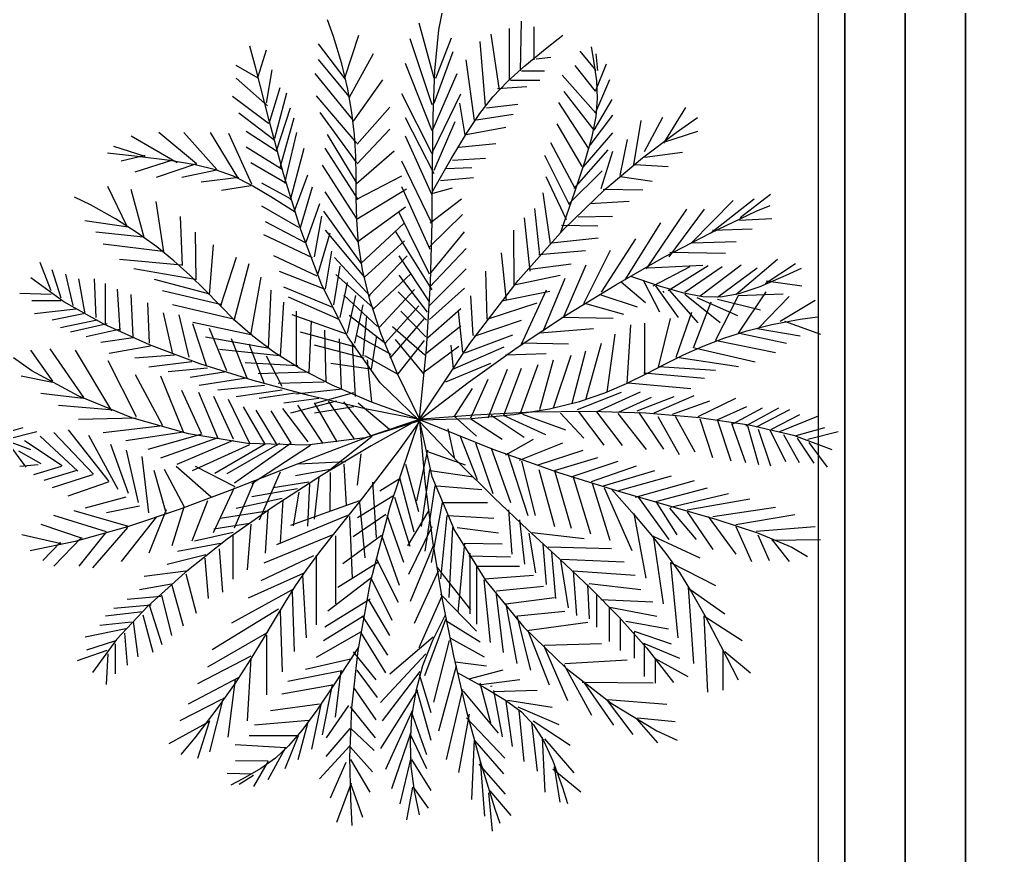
# Model space of a CAD drawing. Header units: millimetres. Extents: x 1993 to 4093, y 1262 to 2017.
# Drawn here: x 2463.28 to 2472.99, y 1357.43 to 1365.75 of the extents above; entities that cross this region are included whole.
import ezdxf

# ---------------------------------------------------------------- set-up
doc = ezdxf.new("R2010")
doc.units = ezdxf.units.MM
for name, color, linetype, lineweight in [('FLR CARPET 1', 254, 'Continuous', 15), ('LOW HEIGHT STORAGE WITH PLANTER BOX', 251, 'Continuous', 25), ('PASSAGE', 251, 'Continuous', 25)]:
    doc.layers.add(name, color=color, linetype=linetype, lineweight=lineweight)
doc.layers.add('PLANNER', color=3, linetype='Continuous')

# ---------------------------------------------------------------- blocks, each defined once
blk = doc.blocks.new('LHS 4FT')
at = {"layer": 'LOW HEIGHT STORAGE WITH PLANTER BOX', "ltscale": 0.7}
for p, q in [((8.4, -24.0001), (8.4001, 24.0001)), ((9, 24.0001), (9, -24.0001)), ((7.8, -23.4), (7.8007, 23.4)), ((8.3998, 23.4001), (8.4, -23.4))]:
    blk.add_line(p, q, dxfattribs=at)
at = {"layer": 'LOW HEIGHT STORAGE WITH PLANTER BOX', "ltscale": 0.1}
for p, q in [((7.8007, 23.3999), (7.8, -23.4)), ((7.5343, 23.1333), (7.5343, -23.1335))]:
    blk.add_line(p, q, dxfattribs=at)
at = {"layer": 'LOW HEIGHT STORAGE WITH PLANTER BOX'}
for p, q in [((3.758, -4.445), (3.7978, -4.2463)), ((2.7102, -4.5091), (2.6506, -4.3444)), ((4.5721, -4.8529), (4.5812, -4.3583)), ((3.7112, -4.9262), (3.5647, -4.3767)), ((3.7192, -4.8508), (3.758, -4.445)), ((4.4622, -4.9445), (4.4622, -4.4316)), ((4.7094, -4.743), (4.7094, -4.4133)), ((2.7927, -4.782), (2.7102, -4.5091)), ((2.8258, -4.9109), (2.9622, -4.4989)), ((3.6929, -5.1918), (3.4731, -4.5324)), ((3.7295, -4.9262), (3.8852, -4.5232)), ((4.3614, -5.0453), (4.279, -4.4866)), ((4.8363, -4.6206), (4.9938, -4.496)), ((1.9384, -4.8274), (1.877, -4.6065)), ((1.9621, -4.9079), (2.0445, -4.6423)), ((2.8261, -4.9313), (2.5622, -4.5835)), ((4.2241, -5.201), (4.1691, -4.5598)), ((4.615, -4.8021), (4.8363, -4.6206)), ((5.3235, -4.8503), (5.1647, -4.6553)), ((5.3022, -4.748), (5.2789, -4.6144)), ((2.8659, -5.1068), (2.5607, -4.7392)), ((2.8702, -5.1149), (3.1087, -4.6808)), ((3.7112, -5.1735), (3.9035, -4.6606)), ((4.1142, -5.3475), (4.0318, -4.743)), ((4.7277, -4.7339), (4.8743, -4.7156)), ((5.3299, -4.9506), (5.3022, -4.748)), ((5.3417, -4.8484), (5.3243, -4.6844)), ((1.9621, -4.9262), (1.7423, -4.798)), ((2.067, -5.3324), (1.9384, -4.8274)), ((2.0445, -5.1735), (2.0995, -4.8438)), ((2.8528, -5.0333), (2.7927, -4.782)), ((3.6929, -5.4483), (3.4273, -4.7797)), ((3.7028, -5.3032), (3.7192, -4.8508)), ((4.441, -4.959), (4.615, -4.8021)), ((5.3174, -5.0536), (5.1154, -4.7987)), ((5.3174, -5.0536), (5.427, -4.7841)), ((2.0537, -5.201), (1.7423, -4.9262)), ((2.9068, -5.3437), (2.5303, -4.879)), ((2.911, -5.3518), (3.2032, -4.9414)), ((3.7021, -5.43), (3.9402, -4.8804)), ((4.4713, -4.9445), (4.7644, -4.9445)), ((4.5812, -4.8529), (4.8102, -4.8529)), ((5.3223, -5.2741), (4.9875, -4.8951)), ((5.3214, -5.265), (5.4616, -4.937)), ((2.072, -5.375), (2.1819, -5.0178)), ((2.8939, -5.2672), (2.8528, -5.0333)), ((4.2976, -5.1105), (4.441, -4.959)), ((4.3431, -5.027), (4.6362, -5.0086)), ((5.3383, -5.1289), (5.3299, -4.9506)), ((2.0628, -5.375), (1.7057, -5.1094)), ((2.1269, -5.5216), (2.246, -5.0728)), ((2.9434, -5.5725), (2.5422, -5.1)), ((3.6929, -5.6773), (3.3907, -5.0819)), ((3.7021, -5.6498), (3.9768, -5.0819)), ((4.168, -5.2762), (4.2976, -5.1105)), ((5.3033, -5.4419), (5.0048, -5.059)), ((5.3033, -5.4419), (5.4828, -5.1374)), ((5.3241, -5.3058), (5.3383, -5.1289)), ((2.1452, -5.6498), (2.2826, -5.2193)), ((2.9476, -5.5806), (3.2733, -5.2146)), ((4.0226, -5.4941), (3.9676, -5.1735)), ((4.2332, -5.2193), (4.5446, -5.1827)), ((5.2487, -5.6227), (4.9517, -5.166)), ((5.9984, -5.5709), (6.2186, -5.216)), ((2.1178, -5.5399), (1.7698, -5.2743)), ((2.2121, -5.8764), (2.067, -5.3324)), ((2.1819, -5.8147), (2.3192, -5.3201)), ((2.9426, -5.7691), (2.5778, -5.2673)), ((2.9195, -5.4881), (2.8939, -5.2672)), ((3.7112, -5.8788), (3.4273, -5.3201)), ((3.6975, -5.8044), (3.7028, -5.3032)), ((4.0355, -5.4755), (4.168, -5.2762)), ((4.1325, -5.3384), (4.4988, -5.2834)), ((5.2641, -5.5934), (5.4901, -5.2932)), ((5.2839, -5.5042), (5.3241, -5.3058)), ((5.8048, -5.6559), (5.9896, -5.3139)), ((6.1207, -5.4663), (6.3345, -5.3167)), ((2.9468, -5.7772), (3.2728, -5.4317)), ((3.7112, -5.8421), (3.9219, -5.3567)), ((4.0318, -5.4849), (4.4255, -5.4117)), ((5.1851, -5.8044), (4.9375, -5.3793)), ((5.699, -5.7868), (5.772, -5.3462)), ((1.1562, -5.7689), (0.6983, -5.5032)), ((1.3485, -5.778), (0.973, -5.4666)), ((1.55, -5.833), (1.2203, -5.4666)), ((1.7606, -5.9154), (1.4859, -5.4666)), ((1.898, -5.9795), (1.669, -5.4758)), ((2.1544, -5.659), (1.843, -5.4575)), ((2.2277, -5.9704), (2.3467, -5.4666)), ((2.946, -5.9739), (2.6511, -5.4873)), ((2.933, -5.7004), (2.9195, -5.4881)), ((3.6929, -6.0894), (3.4273, -5.5032)), ((3.8835, -5.7278), (4.0355, -5.4755)), ((5.1952, -5.8126), (5.4902, -5.4682)), ((5.2145, -5.7473), (5.2839, -5.5042)), ((5.7861, -5.7166), (6.1207, -5.4663)), ((5.9974, -5.5618), (6.3358, -5.4523)), ((0.8357, -5.7048), (0.5243, -5.604)), ((2.2002, -5.833), (1.843, -5.6132)), ((2.2826, -6.1352), (2.42, -5.6223)), ((2.9569, -6.1334), (2.6288, -5.6228)), ((3.9585, -5.6132), (4.3248, -5.5765)), ((5.1162, -6.0236), (4.8748, -5.5702)), ((5.5629, -5.8934), (5.6355, -5.5357)), ((0.7597, -5.7052), (0.4609, -5.6722)), ((0.8357, -5.6956), (0.5976, -5.7505)), ((1.0831, -5.7456), (0.7597, -5.7052)), ((2.9378, -5.9085), (2.933, -5.7004)), ((2.9379, -5.9781), (3.3133, -5.6481)), ((3.8944, -5.7414), (4.2241, -5.7231)), ((5.0598, -6.1861), (4.8145, -5.6963)), ((5.1071, -6.0245), (5.4438, -5.6389)), ((5.3741, -6.0239), (5.4913, -5.6523)), ((5.4107, -6.0327), (5.7861, -5.7166)), ((5.8106, -5.7105), (6.183, -5.6619)), ((1.1104, -5.7414), (0.7349, -5.8605)), ((1.3485, -5.778), (0.9456, -5.9154)), ((1.3346, -5.7872), (1.0831, -5.7456)), ((1.5376, -5.8371), (1.3346, -5.7872)), ((2.2368, -5.9704), (1.8888, -5.7689)), ((2.9395, -6.318), (2.6029, -5.7912)), ((3.6929, -6.3734), (3.3907, -5.7505)), ((3.6922, -6.3567), (3.6975, -5.8044)), ((3.6951, -6.0525), (3.8835, -5.7278)), ((3.8303, -5.8238), (4.0867, -5.8147)), ((5.1124, -6.0579), (5.2145, -5.7473)), ((5.7081, -5.7859), (6.0417, -5.8058)), ((1.55, -5.8421), (1.202, -5.9154)), ((1.7698, -5.9154), (1.3943, -5.9612)), ((1.7154, -5.9021), (1.5376, -5.8371)), ((1.8912, -5.9895), (1.7154, -5.9021)), ((2.3845, -6.4352), (2.2121, -5.8764)), ((2.3192, -6.2543), (2.4566, -5.8879)), ((2.9382, -6.1173), (2.9378, -5.9085)), ((2.9445, -6.1295), (3.3913, -5.8967)), ((3.7753, -5.9429), (4.105, -5.9154)), ((5.0297, -6.3367), (4.8276, -5.9068)), ((5.0497, -6.178), (5.3831, -5.8479)), ((5.5639, -5.9025), (5.8822, -5.9516)), ((0.6545, -6.3951), (0.4653, -6.0046)), ((1.8888, -5.9978), (1.5958, -6.0436)), ((2.0884, -6.1063), (1.8912, -5.9895)), ((2.2826, -6.1261), (1.9987, -5.9704)), ((2.3834, -6.41), (2.5024, -6.007)), ((3.6746, -6.6298), (3.3907, -6.007)), ((0.2916, -6.1875), (0.1341, -6.1109)), ((0.8285, -6.5106), (0.6971, -6.033)), ((2.3302, -6.2594), (2.0884, -6.1063)), ((2.9641, -6.5634), (2.6279, -6.0571)), ((2.9356, -6.3304), (3.4385, -6.027)), ((3.7021, -6.0711), (3.8944, -6.0162)), ((4.8707, -6.5746), (4.7985, -6.0664)), ((4.9745, -6.4591), (5.1124, -6.0579)), ((4.9973, -6.4335), (5.4107, -6.0327)), ((5.3933, -6.0311), (5.7897, -6.0351)), ((6.7574, -6.3123), (7.0603, -6.0813)), ((0.541, -6.3258), (0.2916, -6.1875)), ((1.0228, -6.6521), (0.9464, -6.1541)), ((2.365, -6.41), (1.9987, -6.1994)), ((2.4383, -6.5566), (2.5757, -6.1719)), ((2.9427, -6.3351), (2.9382, -6.1173)), ((2.9556, -6.5472), (3.4292, -6.2074)), ((3.6746, -6.3642), (3.986, -6.1261)), ((5.2611, -6.174), (5.6546, -6.1507)), ((6.2706, -6.5674), (6.6887, -6.1416)), ((6.4654, -6.4653), (6.8973, -6.1253)), ((6.9163, -6.2501), (7.0548, -6.1909)), ((1.2085, -6.7906), (1.1871, -6.3012)), ((2.5207, -6.7031), (2.594, -6.3001)), ((2.9922, -6.7759), (2.6147, -6.2498)), ((3.6654, -6.8771), (3.3632, -6.2635)), ((3.6654, -6.6024), (3.9951, -6.2818)), ((4.7629, -6.6873), (4.7137, -6.2228)), ((5.1461, -6.3059), (5.486, -6.2976)), ((5.8248, -6.8216), (6.2274, -6.2282)), ((6.052, -6.7026), (6.4035, -6.2289)), ((6.4668, -6.4641), (6.9163, -6.2501)), ((0.669, -6.4096), (0.2373, -6.344)), ((0.7591, -6.4641), (0.541, -6.3258)), ((2.4383, -6.5657), (2.0354, -6.3551)), ((2.9603, -6.5706), (2.9427, -6.3351)), ((2.988, -6.7678), (3.4115, -6.3715)), ((3.6757, -6.9623), (3.6922, -6.3567)), ((4.6691, -6.8446), (4.6131, -6.3163)), ((4.9799, -6.388), (5.3399, -6.3959)), ((5.6138, -6.9321), (5.9677, -6.3642)), ((6.7497, -6.3371), (7.0731, -6.3227)), ((0.8198, -6.5077), (0.3447, -6.4567)), ((0.9516, -6.6033), (0.7591, -6.4641)), ((1.3449, -6.9322), (1.3381, -6.4573)), ((2.5024, -6.7123), (2.017, -6.4833)), ((2.5951, -6.9846), (2.3845, -6.4352)), ((2.5573, -6.868), (2.6764, -6.465)), ((3.0148, -6.8984), (2.6302, -6.438)), ((3.6929, -7.0328), (3.3266, -6.4467)), ((3.6838, -6.8588), (4.0134, -6.4558)), ((4.5096, -6.9905), (4.5063, -6.4382)), ((4.5485, -6.9381), (4.9973, -6.4335)), ((5.9993, -6.7081), (6.4668, -6.4641)), ((6.4812, -6.4364), (6.8784, -6.4247)), ((1.0141, -6.6492), (0.4203, -6.5782)), ((1.4785, -7.0825), (1.5179, -6.5843)), ((3.0005, -6.8326), (2.9603, -6.5706)), ((3.019, -6.9066), (3.4185, -6.5434)), ((4.8788, -6.5645), (5.3433, -6.5153)), ((5.3786, -7.0554), (5.7209, -6.5245)), ((6.2787, -6.5631), (6.7169, -6.5507)), ((1.1239, -6.7439), (0.9516, -6.6033)), ((2.5482, -6.8955), (2.1178, -6.694)), ((2.6306, -7.0237), (2.6947, -6.6482)), ((3.6654, -7.1519), (3.3632, -6.694)), ((3.6654, -7.0054), (4.0318, -6.6207)), ((4.433, -7.1367), (4.3828, -6.6631)), ((4.7529, -6.6792), (5.2183, -6.6391)), ((5.2005, -7.1694), (5.469, -6.6358)), ((6.0593, -6.6574), (6.6126, -6.6674)), ((-0.0984, -7.042), (-0.2083, -6.7581)), ((1.1998, -6.7878), (0.5828, -6.7284)), ((1.2815, -6.8868), (1.1239, -6.7439)), ((1.5887, -7.1866), (1.747, -6.7083)), ((1.7223, -7.3369), (1.8716, -6.7688)), ((3.0754, -7.094), (2.7208, -6.7109)), ((3.0631, -7.0901), (3.4456, -6.6945)), ((4.6672, -6.8264), (5.076, -6.7739)), ((5.0061, -7.2918), (5.226, -6.7838)), ((5.519, -6.9805), (5.9993, -6.7081)), ((5.841, -6.8131), (6.3854, -6.7864)), ((6.0419, -7.0387), (6.4387, -6.7895)), ((6.3583, -7.09), (6.7663, -6.7832)), ((6.7145, -7.0792), (7.1299, -6.7272)), ((7.0074, -6.9671), (7.3068, -6.7689)), ((0.0023, -7.1153), (-0.0893, -6.8313)), ((0.1214, -7.1886), (0.0481, -6.8771)), ((1.3362, -6.9294), (0.7249, -6.8236)), ((1.4298, -7.0327), (1.2815, -6.8868)), ((2.6215, -7.0237), (2.1727, -6.8497)), ((2.713, -7.1794), (2.7771, -6.7947)), ((3.1061, -7.2123), (2.7359, -6.8786)), ((3.0724, -7.13), (3.0005, -6.8326)), ((3.1103, -7.2204), (3.4854, -6.87)), ((3.6471, -7.2527), (3.3632, -6.8863)), ((3.6654, -7.1886), (4.0318, -6.8222)), ((4.2409, -7.3229), (4.2271, -6.8454)), ((4.5086, -6.9814), (4.9682, -6.8866)), ((5.8936, -6.9923), (6.2587, -6.8011)), ((6.2061, -7.056), (6.5782, -6.7991)), ((6.5306, -7.1031), (6.9267, -6.813)), ((6.9565, -6.9977), (7.2164, -6.8873)), ((7.2164, -6.8873), (7.3688, -6.8176)), ((0.0277, -7.1528), (-0.2999, -6.9138)), ((0.2404, -7.271), (0.1763, -6.9229)), ((0.3503, -7.3076), (0.332, -6.9229)), ((0.4419, -7.3809), (0.4419, -6.9687)), ((1.4813, -7.0739), (0.9308, -6.9303)), ((1.8877, -7.4784), (1.9907, -6.9047)), ((2.8548, -7.5003), (2.5951, -6.9846)), ((2.7771, -7.3076), (2.8504, -6.9596)), ((3.637, -7.6235), (3.6757, -6.9623)), ((4.0672, -7.5656), (4.5485, -6.9381)), ((4.7959, -7.4433), (5.0154, -6.9148)), ((5.0309, -7.2798), (5.519, -6.9805)), ((5.5733, -6.9534), (5.8147, -7.1577)), ((5.667, -6.8966), (5.96, -6.9948)), ((5.7943, -6.941), (5.9558, -7.2492)), ((7.0151, -6.9424), (7.3725, -6.9929)), ((-0.0984, -7.0786), (-0.4098, -7.0695)), ((0.5884, -7.4359), (0.5609, -7.0237)), ((0.7166, -7.5), (0.6983, -7.0786)), ((1.6003, -7.1807), (1.0092, -7.0431)), ((1.5757, -7.1822), (1.4298, -7.0327)), ((2.0647, -7.6141), (2.0923, -7.0348)), ((2.7039, -7.2069), (2.2185, -7.0054)), ((3.1667, -7.4079), (3.5168, -7.0292)), ((3.638, -7.3351), (3.3541, -7.0512)), ((3.6654, -7.3259), (4.0134, -7.0145)), ((4.3874, -7.1416), (4.8653, -7.0449)), ((4.5773, -7.5785), (4.8292, -7.033)), ((5.3708, -7.0801), (5.7336, -7.2002)), ((5.914, -6.992), (6.1412, -7.3072)), ((5.96, -6.9948), (6.1924, -7.0631)), ((6.0013, -7.0599), (5.9928, -7.0437)), ((6.05, -7.0344), (6.3348, -7.3608)), ((6.1924, -7.0631), (6.3862, -7.0993)), ((6.2065, -7.0765), (6.56, -7.3566)), ((6.5635, -7.1018), (6.7462, -7.0685)), ((6.7393, -7.0869), (7.1855, -7.0702)), ((6.7425, -7.4633), (7.0172, -7.0512)), ((6.7462, -7.0685), (6.9565, -6.9977)), ((0.0023, -7.1428), (-0.2907, -7.1428)), ((0.4253, -7.375), (0.0277, -7.1528)), ((0.8815, -7.5641), (0.8632, -7.1611)), ((2.1836, -7.692), (2.2171, -7.1532)), ((2.768, -7.3259), (2.2643, -7.1061)), ((3.1501, -7.3959), (2.8131, -7.0862)), ((2.8504, -7.4633), (2.9328, -7.0878)), ((3.1853, -7.4716), (3.0724, -7.13)), ((4.1015, -7.485), (4.0782, -7.0914)), ((4.25, -7.3219), (4.7393, -7.1595)), ((5.2086, -7.1651), (5.5957, -7.2725)), ((6.2937, -7.6099), (6.4677, -7.1519)), ((6.3259, -7.107), (6.7308, -7.2878)), ((6.3862, -7.0993), (6.5635, -7.1018)), ((6.5135, -7.5366), (6.7425, -7.0878)), ((6.531, -7.1236), (6.9591, -7.2302)), ((6.9439, -7.4084), (7.2461, -7.097)), ((7.1546, -7.3443), (7.5026, -7.1336)), ((0.1488, -7.2252), (-0.2633, -7.271)), ((0.2221, -7.271), (-0.0893, -7.3351)), ((1.1104, -7.6557), (1.0188, -7.2618)), ((1.7165, -7.3253), (1.108, -7.1819)), ((1.7306, -7.3353), (1.5757, -7.1822)), ((2.3431, -7.793), (2.3418, -7.2427)), ((2.9237, -7.5641), (3.0061, -7.1794)), ((3.2267, -7.5625), (3.5605, -7.1923)), ((3.6288, -7.5), (3.3816, -7.2435)), ((3.6471, -7.5091), (3.9768, -7.216)), ((3.9995, -7.6524), (3.9561, -7.2425)), ((6.1197, -7.7015), (6.2754, -7.2527)), ((0.3595, -7.3351), (-0.0068, -7.4084)), ((0.4602, -7.3717), (0.0939, -7.4542)), ((1.2753, -7.7015), (1.1745, -7.2801)), ((1.9051, -7.4841), (1.3111, -7.3552)), ((1.4493, -7.7931), (1.3119, -7.3717)), ((1.9074, -7.4919), (1.7306, -7.3353)), ((2.8412, -7.4725), (2.3009, -7.2801)), ((2.4677, -7.8536), (2.4926, -7.3408)), ((3.2309, -7.5707), (2.8656, -7.286)), ((3.0061, -7.6923), (3.0427, -7.2893)), ((3.2742, -7.7133), (3.6158, -7.3184)), ((4.1116, -7.4931), (4.5827, -7.3327)), ((4.5402, -7.6043), (5.0309, -7.2798)), ((4.9818, -7.3046), (5.4941, -7.3153)), ((5.8084, -7.8663), (5.8084, -7.3626)), ((5.9457, -7.8022), (6.0648, -7.3168)), ((7.0735, -7.3782), (7.3536, -7.3252)), ((7.2004, -7.3443), (7.5575, -7.4725)), ((7.3536, -7.3252), (7.5272, -7.3019)), ((0.5793, -7.4267), (0.2496, -7.5)), ((0.8804, -7.5798), (0.4253, -7.375)), ((1.6507, -7.8389), (1.4767, -7.4175)), ((2.9328, -7.6007), (2.3834, -7.4542)), ((2.6388, -7.9487), (2.6261, -7.4332)), ((3.6197, -7.6832), (3.2991, -7.3992)), ((3.6288, -7.6648), (3.9768, -7.3901)), ((4.7635, -7.4603), (5.2994, -7.4174)), ((5.6344, -7.9671), (5.671, -7.3809)), ((6.5964, -7.5126), (6.8229, -7.441)), ((6.7516, -7.4633), (7.2187, -7.5641)), ((6.8229, -7.441), (7.0735, -7.3782)), ((6.9256, -7.4175), (7.356, -7.4908)), ((0.7166, -7.5091), (0.3961, -7.5549)), ((2.0733, -7.617), (1.436, -7.5026)), ((1.8522, -7.9121), (1.6965, -7.5183)), ((2.1188, -7.6519), (1.9074, -7.4919)), ((2.7896, -8.0179), (2.7711, -7.5198)), ((3.1744, -7.958), (2.8548, -7.5003)), ((3.2859, -7.6762), (2.9386, -7.4855)), ((3.0885, -7.8205), (3.1434, -7.4908)), ((3.3485, -7.8663), (3.1853, -7.4716)), ((3.6105, -7.8663), (3.3266, -7.5274)), ((3.3547, -7.8676), (3.6154, -7.5355)), ((3.5561, -8.3349), (4.0672, -7.5656)), ((4.0187, -7.6596), (4.497, -7.48)), ((4.5769, -7.5581), (5.0482, -7.5696)), ((5.2223, -8.1228), (5.378, -7.5641)), ((5.4329, -8.0495), (5.5153, -7.4725)), ((6.3887, -7.5921), (6.5964, -7.5126)), ((6.5227, -7.5366), (7.1088, -7.6557)), ((-0.0802, -7.9401), (-0.3002, -7.6335)), ((0.2252, -8.1018), (-0.1083, -7.6176)), ((0.5043, -8.2364), (0.1429, -7.6309)), ((0.8906, -7.5916), (0.4785, -7.6648)), ((1.3806, -7.7667), (0.8804, -7.5798)), ((2.1749, -7.6892), (1.5782, -7.6268)), ((2.0262, -7.9671), (1.8705, -7.5732)), ((2.3776, -7.8151), (2.1188, -7.6519)), ((3.0152, -7.7106), (2.5207, -7.5824)), ((2.9287, -8.0929), (2.8986, -7.5716)), ((3.5647, -8.3426), (3.637, -7.6235)), ((3.6013, -7.8572), (3.9585, -7.5916)), ((3.9066, -7.8188), (3.8815, -7.582)), ((3.8975, -7.8198), (4.4084, -7.5999)), ((4.0519, -7.9524), (4.5402, -7.6043)), ((4.4235, -7.6798), (4.8288, -7.6639)), ((5.0849, -8.1594), (5.2223, -7.6374)), ((6.1942, -7.6782), (6.3887, -7.5921)), ((6.3029, -7.6099), (6.9073, -7.7473)), ((-0.2891, -7.8385), (-0.4723, -7.7081)), ((0.75, -8.2952), (0.4696, -7.738)), ((1.1287, -7.6832), (0.7349, -7.7106)), ((1.3027, -7.7473), (0.8723, -7.8022)), ((2.3546, -7.7872), (1.8333, -7.7595)), ((2.2002, -7.9946), (2.0445, -7.6923)), ((3.3465, -7.8718), (3.0239, -7.6888)), ((3.0939, -8.1475), (3.0495, -7.7277)), ((3.8281, -7.9469), (4.2781, -7.761)), ((4.7644, -8.2235), (4.9017, -7.7289)), ((4.9017, -8.2052), (5.0757, -7.6832)), ((6.0075, -7.7702), (6.1942, -7.6782)), ((6.1289, -7.7015), (6.7425, -7.7931)), ((0.1785, -8.0913), (-0.2891, -7.8385)), ((1.4584, -7.8114), (1.0646, -7.848)), ((1.6416, -7.848), (1.2844, -7.903)), ((1.9134, -7.9352), (1.3806, -7.7667)), ((2.459, -7.8507), (1.961, -7.8692)), ((2.6966, -7.9815), (2.3776, -7.8151)), ((3.0793, -7.8205), (2.6856, -7.7656)), ((4.2515, -8.306), (4.4439, -7.8205)), ((4.4072, -8.2785), (4.5812, -7.8114)), ((4.5721, -8.2602), (4.7461, -7.7747)), ((5.7992, -7.8572), (6.4036, -7.9121)), ((5.8221, -7.8663), (6.0075, -7.7702)), ((5.9457, -7.7931), (6.5135, -7.8297)), ((-0.0836, -7.9526), (-0.3952, -7.8897)), ((1.0095, -8.3777), (0.7407, -7.8772)), ((1.2235, -8.4548), (0.9919, -7.8905)), ((1.843, -7.9121), (1.376, -7.9854)), ((2.4663, -8.0846), (1.9134, -7.9352)), ((2.6185, -7.9517), (2.161, -7.9643)), ((3.5712, -8.3227), (3.3485, -7.8663)), ((3.5712, -8.3227), (4.0519, -7.9524)), ((4.0775, -8.306), (4.2515, -7.9213)), ((5.627, -7.963), (5.8221, -7.8663)), ((1.3962, -8.4606), (1.2018, -8.0335)), ((1.5589, -8.5039), (1.3711, -8.0518)), ((2.0262, -7.9854), (1.5591, -8.0312)), ((2.2002, -8.0312), (1.7423, -8.0953)), ((2.7983, -8.0208), (2.3379, -8.0711)), ((3.0886, -8.1509), (2.6966, -7.9815)), ((3.5647, -8.3335), (3.1744, -7.958)), ((3.9127, -8.2968), (4.0959, -8.0129)), ((5.1397, -8.2222), (5.5766, -8.051)), ((5.3359, -8.2429), (5.7653, -8.0453)), ((5.41, -8.0562), (5.627, -7.963)), ((5.6435, -7.9579), (6.2663, -8.0129)), ((0.2218, -8.1143), (-0.2, -8.0623)), ((0.7033, -8.3043), (0.1785, -8.0913)), ((1.7158, -8.5189), (1.5213, -8.0918)), ((1.8785, -8.5622), (1.6669, -8.1239)), ((2.3284, -8.0587), (1.9712, -8.1136)), ((2.5665, -8.1136), (2.2185, -8.1594)), ((2.7405, -8.1411), (2.2826, -8.2602)), ((3.027, -8.2145), (2.4663, -8.0846)), ((2.9113, -8.0582), (2.5292, -8.1633)), ((2.9177, -8.5106), (2.6611, -8.1406)), ((3.0846, -8.488), (2.8133, -8.1477)), ((4.862, -8.2154), (5.159, -8.1417)), ((5.159, -8.1417), (5.41, -8.0562)), ((5.5472, -8.2497), (5.8759, -8.0997)), ((5.7334, -8.2351), (6.1023, -8.0927)), ((5.9006, -8.2545), (6.2999, -8.0845)), ((6.0855, -8.2688), (6.457, -8.1352)), ((6.3396, -8.2922), (6.7162, -8.1095)), ((0.4872, -8.2252), (-0.0243, -8.1828)), ((2.0308, -8.5692), (1.815, -8.1968)), ((2.1547, -8.5821), (1.9402, -8.2301)), ((2.2886, -8.5575), (2.0925, -8.2372)), ((2.4601, -8.5428), (2.2059, -8.2138)), ((2.609, -8.5624), (2.3557, -8.1799)), ((2.9145, -8.1961), (2.5207, -8.2602)), ((2.7475, -8.5456), (2.5226, -8.1574)), ((3.2694, -8.4233), (2.9577, -8.1593)), ((3.583, -8.3243), (3.027, -8.2145)), ((3.5664, -8.3231), (3.0886, -8.1509)), ((4.5069, -8.2731), (4.862, -8.2154)), ((4.6891, -8.2465), (5.2619, -8.2398)), ((5.1447, -8.2398), (5.4016, -8.5764)), ((5.2619, -8.2398), (5.8204, -8.2569)), ((5.327, -8.2454), (5.584, -8.582)), ((6.5294, -8.3241), (6.8254, -8.1928)), ((6.684, -8.3661), (6.9813, -8.2058)), ((6.8136, -8.3865), (7.1436, -8.2075)), ((6.9205, -8.3944), (7.253, -8.2242)), ((0.7467, -8.3077), (0.1731, -8.3225)), ((1.2678, -8.4649), (0.7033, -8.3043)), ((3.5755, -8.3305), (3.0258, -8.5059)), ((3.5808, -8.3103), (3.0849, -8.5846)), ((3.5372, -8.3335), (3.1029, -8.4776)), ((3.5659, -8.3148), (3.2733, -9.1908)), ((3.5739, -8.3335), (3.3639, -8.6229)), ((3.5494, -8.3198), (4.1143, -8.2741)), ((3.5647, -8.3243), (3.6885, -8.8879)), ((3.5661, -8.3345), (3.6209, -8.9388)), ((3.5684, -8.341), (3.9504, -8.7471)), ((3.5739, -8.3243), (4.0816, -8.3108)), ((3.5739, -8.3243), (4.2953, -8.6179)), ((3.9127, -8.2877), (4.1325, -8.4892)), ((4.0775, -8.3151), (4.3889, -8.5166)), ((4.0816, -8.3108), (4.5069, -8.2731)), ((4.1143, -8.2741), (4.6891, -8.2465)), ((4.279, -8.2785), (4.6087, -8.4983)), ((4.3981, -8.2785), (4.8193, -8.4708)), ((4.5904, -8.2693), (5.0208, -8.4251)), ((4.9697, -8.2607), (5.2018, -8.5092)), ((5.5409, -8.261), (5.8229, -8.6191)), ((5.7472, -8.2503), (5.994, -8.6183)), ((5.8204, -8.2569), (6.3526, -8.3006)), ((5.9395, -8.2911), (6.1511, -8.6691)), ((6.1106, -8.2903), (6.3059, -8.6443)), ((6.3526, -8.3006), (6.8463, -8.3739)), ((6.3559, -8.3161), (6.4831, -8.6989)), ((6.5319, -8.3329), (6.6642, -8.7334)), ((7.0701, -8.4187), (7.3523, -8.2723)), ((7.1531, -8.4428), (7.5371, -8.2866)), ((-0.6579, -8.4823), (-0.3759, -8.4025)), ((0.4785, -8.938), (0.0756, -8.4251)), ((1.0141, -8.3856), (0.4192, -8.4551)), ((3.8486, -8.4159), (3.9127, -8.6998)), ((6.6727, -8.3597), (6.8113, -8.7489)), ((6.8287, -8.3727), (6.9409, -8.7694)), ((6.8463, -8.3739), (7.2893, -8.4795)), ((6.9368, -8.4183), (7.0591, -8.7835)), ((7.0525, -8.4237), (7.2089, -8.7412)), ((7.3165, -8.4823), (7.5985, -8.4025)), ((-0.6851, -8.4795), (-0.3048, -8.6204)), ((-0.5435, -8.5166), (-0.2414, -8.4406)), ((0.0115, -8.7823), (-0.364, -8.535)), ((0.1672, -8.8372), (-0.2083, -8.4892)), ((0.3228, -8.8647), (-0.0709, -8.4525)), ((0.5701, -9.0204), (0.2771, -8.48)), ((1.2189, -8.4469), (0.6458, -8.5355)), ((1.4008, -8.4685), (0.8644, -8.6205)), ((1.5589, -8.5039), (0.9887, -8.7072)), ((1.7125, -8.5314), (1.1527, -8.771)), ((1.8546, -8.5605), (1.2678, -8.4649)), ((3.0258, -8.5059), (2.4464, -8.5783)), ((3.1029, -8.4776), (2.6466, -8.6489)), ((3.0971, -8.4913), (2.647, -8.8473)), ((3.9676, -8.48), (4.1416, -8.9197)), ((4.4255, -8.6724), (4.7003, -8.5166)), ((7.1895, -8.4706), (7.3447, -8.7503)), ((7.2893, -8.4795), (7.6696, -8.6204)), ((7.324, -8.5087), (7.4893, -8.757)), ((7.4309, -8.5166), (7.733, -8.4406)), ((-0.5335, -8.5518), (-0.3505, -8.7951)), ((0.6708, -9.057), (0.4968, -8.5716)), ((0.7716, -9.1486), (0.6525, -8.6266)), ((1.8752, -8.5747), (1.3041, -8.8314)), ((2.0308, -8.5692), (1.5315, -8.8585)), ((2.1739, -8.5604), (1.6508, -8.8635)), ((2.2886, -8.5575), (1.7263, -8.9573)), ((2.4464, -8.5783), (1.8546, -8.5605)), ((2.483, -8.5824), (1.899, -8.9631)), ((3.0849, -8.5846), (2.5906, -8.8794)), ((3.3639, -8.6229), (3.1726, -8.8769)), ((3.6471, -8.6266), (3.5372, -9.1303)), ((4.1233, -8.5533), (4.2973, -9.057)), ((4.279, -8.6082), (4.4713, -9.1486)), ((4.2953, -8.6179), (4.9497, -8.8491)), ((4.5629, -8.7273), (4.9933, -8.5533)), ((4.7461, -8.7731), (5.1948, -8.6266)), ((7.4408, -8.5518), (7.6238, -8.7951)), ((-0.1991, -8.7639), (-0.4189, -8.6357)), ((0.8723, -9.2494), (0.8082, -8.6907)), ((2.6466, -8.6489), (2.1715, -8.8364)), ((2.983, -8.6654), (2.9476, -8.9749)), ((3.638, -8.6357), (4.0226, -8.7731)), ((4.4439, -8.654), (4.6453, -9.2769)), ((4.9109, -8.8281), (5.3413, -8.6998)), ((-0.2266, -8.7731), (-0.4098, -8.7914)), ((0.0023, -8.7914), (-0.2724, -8.8739)), ((0.158, -8.8281), (-0.1717, -8.9288)), ((1.0463, -9.2494), (0.9273, -8.8281)), ((1.2295, -9.1944), (1.028, -8.8189)), ((1.495, -9.0937), (1.147, -8.7914)), ((1.7331, -8.9929), (1.3394, -8.7914)), ((2.6771, -8.8212), (2.3318, -8.8838)), ((2.8344, -8.7419), (2.3621, -8.7683)), ((2.8139, -8.7677), (2.8382, -9.1735)), ((3.4271, -8.7679), (3.5571, -9.237)), ((3.6654, -8.8189), (3.583, -9.3868)), ((3.6746, -8.8281), (4.105, -8.8922)), ((3.9504, -8.7471), (4.3087, -9.1019)), ((4.5812, -8.7365), (4.7186, -9.2769)), ((4.7552, -8.8189), (4.9109, -9.3868)), ((4.9109, -8.8281), (5.0757, -9.4051)), ((5.0757, -8.8922), (5.5428, -8.7365)), ((5.2772, -8.938), (5.7259, -8.7823)), ((5.3963, -8.9838), (5.9091, -8.8281)), ((0.3137, -8.8739), (-0.0893, -9.0021)), ((2.1715, -8.8364), (1.6805, -9.0296)), ((2.1819, -8.8464), (1.9712, -9.3227)), ((2.5906, -8.8794), (2.1097, -9.1905)), ((2.5662, -8.8952), (2.518, -9.3147)), ((2.6768, -8.8501), (2.6753, -9.2354)), ((3.1726, -8.8769), (2.9984, -9.1012)), ((3.3743, -8.9085), (3.1721, -9.0343)), ((3.3695, -8.9007), (3.51, -9.4388)), ((3.6885, -8.8879), (3.9163, -9.4256)), ((4.9497, -8.8491), (5.5386, -9.0329)), ((5.0941, -8.883), (5.2681, -9.46)), ((5.5519, -9.0296), (6.0739, -8.883)), ((0.4694, -8.9471), (0.0664, -9.0845)), ((1.724, -9.0021), (1.5134, -9.4509)), ((1.9255, -8.9288), (1.724, -9.4051)), ((2.3535, -9.0115), (1.8979, -9.0902)), ((2.4672, -8.9462), (2.1103, -9.0029)), ((2.4728, -8.9636), (2.4535, -9.3834)), ((3.0977, -8.9471), (3.1343, -9.4967)), ((3.7204, -8.9838), (3.6197, -9.6341)), ((3.6209, -8.9388), (3.697, -9.5336)), ((3.7387, -8.9838), (4.1874, -9.0204)), ((5.2864, -8.9563), (5.4604, -9.5242)), ((5.4054, -9.0021), (5.6802, -9.6249)), ((5.4773, -9.0138), (5.7056, -9.2752)), ((5.7168, -9.0937), (6.3029, -8.9288)), ((5.9183, -9.1395), (6.4311, -9.0021)), ((0.6434, -9.0937), (0.2404, -9.2036)), ((1.6805, -9.0296), (1.1766, -9.2175)), ((2.2018, -9.1082), (1.743, -9.2072)), ((2.3647, -9.0464), (2.3087, -9.3817)), ((2.9984, -9.1012), (2.8398, -9.3015)), ((3.3002, -9.0841), (2.9502, -9.3018)), ((3.3176, -9.0948), (3.4699, -9.5824)), ((4.3087, -9.1019), (4.6458, -9.4193)), ((5.5386, -9.0329), (6.0636, -9.1841)), ((5.7351, -9.0845), (6.0465, -9.515)), ((6.0648, -9.1944), (6.6417, -9.057)), ((6.2296, -9.2219), (6.8524, -9.112)), ((0.7807, -9.1853), (0.4511, -9.2494)), ((1.2203, -9.1944), (1.1013, -9.5791)), ((1.4584, -9.1303), (1.3027, -9.5333)), ((2.1097, -9.1905), (1.6537, -9.5136)), ((2.2074, -9.1257), (2.1793, -9.5482)), ((2.9694, -9.1303), (2.2826, -9.3776)), ((2.9694, -9.1486), (3.0244, -9.6982)), ((3.2733, -9.1908), (3.0742, -9.9561)), ((3.7937, -9.1486), (3.6838, -9.744)), ((3.7937, -9.1486), (4.2424, -9.1486)), ((5.9183, -9.1395), (6.1289, -9.4692)), ((6.0556, -9.2036), (6.3212, -9.515)), ((6.0636, -9.1841), (6.5264, -9.3178)), ((6.486, -9.286), (7.1088, -9.1944)), ((0.4511, -9.4417), (-0.0709, -9.2769)), ((0.6708, -9.3868), (0.1305, -9.2311)), ((0.9456, -9.2952), (0.5976, -9.7348)), ((1.1766, -9.2175), (0.6628, -9.3896)), ((1.0463, -9.2219), (0.8723, -9.6524)), ((2.0497, -9.2339), (1.5826, -9.3067)), ((2.0584, -9.2311), (2.0304, -9.6537)), ((2.8504, -9.2769), (2.1452, -9.57)), ((2.8398, -9.3015), (2.6953, -9.4835)), ((2.8687, -9.286), (2.8962, -9.8997)), ((3.2308, -9.2674), (2.9061, -9.491)), ((3.2434, -9.2703), (3.4065, -9.7405)), ((3.6566, -9.2304), (3.4479, -9.581)), ((3.8394, -9.2769), (3.7753, -9.9089)), ((3.8486, -9.2769), (4.3065, -9.3043)), ((4.4539, -9.2214), (4.4873, -9.6631)), ((5.6985, -9.2585), (5.8175, -9.8997)), ((5.7056, -9.2752), (5.8845, -9.4857)), ((6.2296, -9.2402), (6.486, -9.6158)), ((6.4403, -9.286), (6.715, -9.6616)), ((6.715, -9.3685), (7.3011, -9.2677)), ((0.213, -9.5058), (-0.1991, -9.3685)), ((0.6628, -9.3896), (0.1422, -9.5351)), ((0.6617, -9.3959), (0.3137, -9.7989)), ((1.8774, -9.3565), (1.5206, -9.4132)), ((1.889, -9.3624), (1.8519, -9.8167)), ((3.6909, -9.3919), (3.4578, -9.863)), ((3.8944, -9.3959), (3.8578, -10.092)), ((3.9402, -9.3959), (4.3523, -9.4509)), ((4.5623, -9.3214), (4.6123, -9.7631)), ((6.5264, -9.3178), (6.9286, -9.4487)), ((6.715, -9.3868), (6.8707, -9.7348)), ((6.9165, -9.4326), (7.5026, -9.3868)), ((0.0023, -9.5608), (-0.3915, -9.4692)), ((0.2038, -9.4967), (-0.0709, -9.7806)), ((0.4419, -9.4509), (0.1763, -9.7806)), ((1.7142, -9.4473), (1.328, -9.5326)), ((1.7111, -9.4675), (1.7089, -9.9107)), ((2.7039, -9.4692), (2.017, -9.7531)), ((2.6953, -9.4835), (2.5633, -9.653)), ((2.7313, -9.4784), (2.7313, -10.1562)), ((3.1886, -9.477), (2.8035, -9.7597)), ((3.1934, -9.4848), (3.3662, -9.9705)), ((3.9163, -9.4256), (4.2284, -9.9287)), ((4.6458, -9.4193), (4.964, -9.7135)), ((4.6539, -9.4548), (4.7206, -9.8465)), ((4.6873, -9.4464), (5.2039, -9.5048)), ((5.8845, -9.4857), (6.0289, -9.6681)), ((5.8908, -9.4784), (5.9915, -10.1562)), ((5.8999, -9.4875), (6.3578, -9.6982)), ((6.9286, -9.4487), (7.2718, -9.5919)), ((6.9348, -9.4692), (7.0447, -9.7257)), ((0.1422, -9.5351), (-0.3079, -9.6279)), ((-0.0068, -9.5425), (-0.1808, -9.7257)), ((1.5855, -9.5558), (1.1589, -9.6349)), ((1.6537, -9.5136), (1.2345, -9.8442)), ((3.7033, -9.5783), (3.4741, -10.1337)), ((3.697, -9.5336), (3.7922, -10.1142)), ((4.0134, -9.5516), (3.9493, -10.2386)), ((4.0134, -9.5516), (4.3889, -9.5608)), ((4.7956, -9.5631), (4.8289, -9.9632)), ((4.8456, -9.5881), (5.4789, -9.6048)), ((7.0721, -9.5242), (7.5575, -9.515)), ((7.0721, -9.515), (7.2461, -9.7348)), ((7.2718, -9.5919), (7.427, -9.6845)), ((1.4394, -9.67), (1.056, -9.7641)), ((1.5733, -9.6078), (1.606, -10.0398)), ((2.5116, -9.6799), (1.9896, -9.9272)), ((2.5633, -9.653), (2.4422, -9.8158)), ((2.539, -9.6707), (2.539, -10.3668)), ((4.0592, -9.6799), (4.4713, -9.689)), ((4.0684, -9.6524), (4.0684, -10.2569)), ((4.8789, -9.6465), (4.9206, -10.1049)), ((6.0289, -9.6681), (6.1539, -9.845)), ((1.4304, -9.7018), (1.4634, -10.1048)), ((3.1599, -9.7429), (2.7554, -9.9945)), ((3.1357, -9.7041), (3.3532, -10.1404)), ((3.7431, -9.7953), (4.0756, -10.2177)), ((4.1325, -9.7806), (4.5629, -9.7806)), ((4.1325, -9.7806), (4.1325, -10.3577)), ((4.964, -9.7135), (5.2658, -9.9985)), ((4.9706, -9.7215), (5.0456, -10.1965)), ((4.9789, -9.7131), (5.6039, -9.7381)), ((6.0648, -9.744), (6.138, -10.495)), ((6.0648, -9.744), (6.5135, -9.973)), ((1.2406, -9.8299), (0.8258, -9.8859)), ((1.2345, -9.8442), (0.8636, -10.1782)), ((1.2403, -9.8589), (1.3459, -10.2482)), ((2.4108, -9.8539), (1.8614, -10.1012)), ((2.4422, -9.8158), (2.3307, -9.9775)), ((2.4017, -9.8722), (2.4383, -10.495)), ((3.0916, -9.8933), (2.654, -10.2302)), ((3.7526, -9.8307), (3.5139, -10.3507)), ((4.2149, -9.9089), (4.7003, -9.8722)), ((5.0956, -9.8298), (5.7122, -9.8715)), ((5.0956, -9.8298), (5.1289, -10.2715)), ((6.1539, -9.845), (6.2746, -10.0393)), ((1.1001, -9.9615), (0.7809, -10.0158)), ((1.1029, -9.9703), (1.2141, -10.3771)), ((2.3307, -9.9775), (2.2261, -10.1438)), ((3.0742, -9.9561), (2.9521, -10.6203)), ((3.0838, -9.8981), (3.2916, -10.3189)), ((4.2058, -9.918), (4.2699, -10.5408)), ((4.2284, -9.9287), (4.6053, -10.3886)), ((4.334, -10.0279), (4.801, -9.9821)), ((5.2372, -9.9632), (5.2539, -10.3049)), ((5.2539, -9.9548), (5.7705, -10.0132)), ((6.2388, -9.9913), (6.2937, -10.7515)), ((0.9944, -10.082), (0.6581, -10.1128)), ((1.0004, -10.0704), (1.1, -10.4713)), ((2.3009, -10.0188), (1.6965, -10.3485)), ((2.3009, -10.0371), (2.3192, -10.6324)), ((3.7843, -10.0878), (3.5608, -10.5942)), ((3.7771, -10.0613), (4.133, -10.4299)), ((4.3248, -10.0371), (4.3981, -10.6416)), ((5.2658, -9.9985), (5.5533, -10.2883)), ((5.3289, -10.0715), (5.3289, -10.3882)), ((6.2571, -10.0096), (6.6051, -10.2569)), ((6.2746, -10.0393), (6.4059, -10.2735)), ((0.8979, -10.1706), (0.5239, -10.204)), ((0.8636, -10.1782), (0.5528, -10.5111)), ((0.8776, -10.1675), (1.0034, -10.56)), ((2.2261, -10.1438), (2.1216, -10.3192)), ((3.0746, -10.1087), (2.6235, -10.3893)), ((3.059, -10.1184), (3.2689, -10.4732)), ((3.7922, -10.1142), (3.9042, -10.6756)), ((4.4255, -10.1562), (4.9109, -10.092)), ((4.4255, -10.1562), (4.5354, -10.7515)), ((5.3706, -10.1132), (5.8872, -10.1382)), ((0.8131, -10.2363), (0.4419, -10.2783)), ((0.8128, -10.2652), (0.9128, -10.6372)), ((2.1636, -10.2111), (1.5042, -10.6141)), ((2.1819, -10.2294), (2.2002, -10.8339)), ((3.0082, -10.2795), (2.6116, -10.5262)), ((2.9956, -10.2765), (3.2501, -10.6683)), ((3.8235, -10.271), (3.6949, -10.5222)), ((4.5354, -10.2752), (4.6728, -10.8156)), ((4.5446, -10.2752), (5.0116, -10.2294)), ((5.4539, -10.1882), (5.4539, -10.5299)), ((5.4622, -10.1882), (5.9289, -10.2799)), ((6.3945, -10.2752), (6.4311, -11.0354)), ((6.3945, -10.2752), (6.7791, -10.5225)), ((6.4059, -10.2735), (6.563, -10.5705)), ((0.7019, -10.3393), (0.3858, -10.3733)), ((0.7193, -10.3337), (0.7645, -10.6847)), ((2.1216, -10.3192), (2.0096, -10.5083)), ((3.8264, -10.3136), (3.6172, -10.8731)), ((3.8288, -10.3224), (4.1705, -10.5336)), ((4.6362, -10.4218), (5.2406, -10.3393)), ((5.5533, -10.2883), (5.8291, -10.5968)), ((5.5622, -10.2965), (5.5622, -10.6216)), ((5.6206, -10.3299), (6.0455, -10.4049)), ((0.6461, -10.4052), (0.2397, -10.4874)), ((0.6311, -10.4485), (0.6564, -10.7674)), ((2.0445, -10.4492), (1.4584, -10.7881)), ((2.0445, -10.4676), (2.0445, -11.0629)), ((2.9855, -10.4338), (2.5403, -10.6891)), ((2.9826, -10.4464), (3.2293, -10.843)), ((4.6053, -10.3886), (5.0272, -10.7965)), ((4.6453, -10.4218), (4.856, -10.9622)), ((5.7039, -10.4299), (6.0705, -10.5549)), ((5.7039, -10.4382), (5.7039, -10.6966)), ((0.5317, -10.5285), (0.2527, -10.6179)), ((0.5528, -10.5111), (0.3138, -10.8388)), ((0.5401, -10.5546), (0.5396, -10.853)), ((2.0096, -10.5083), (1.8822, -10.7154)), ((3.704, -10.4882), (3.2706, -10.8549)), ((3.6949, -10.5222), (3.5975, -10.7746)), ((3.8637, -10.5217), (3.7067, -11.1335)), ((3.8766, -10.4993), (4.2112, -10.6839)), ((4.801, -10.5683), (5.0391, -11.1179)), ((4.8102, -10.5683), (5.378, -10.55)), ((5.7955, -10.5466), (6.1539, -10.6966)), ((5.8039, -10.5466), (5.8039, -10.8799)), ((6.563, -10.5705), (6.7394, -10.9116)), ((0.4554, -10.6203), (0.1617, -10.724)), ((0.4665, -10.6552), (0.4486, -10.9591)), ((2.9583, -10.5866), (2.7266, -10.942)), ((2.9521, -10.6203), (2.8901, -11.1928)), ((2.9055, -10.6345), (3.133, -10.9136)), ((3.629, -10.6549), (3.179, -11.1383)), ((5.8291, -10.5968), (6.0955, -10.9383)), ((6.5868, -10.6141), (6.5868, -11.0171)), ((6.6051, -10.6324), (6.8615, -10.8431)), ((1.8888, -10.6782), (1.3577, -10.953)), ((1.8822, -10.7154), (1.7318, -10.9451)), ((1.8888, -10.6965), (1.8522, -11.3194)), ((2.8956, -10.7054), (2.4323, -10.8102)), ((3.9042, -10.6756), (4.0305, -11.2132)), ((3.9211, -10.7339), (4.2351, -10.7723)), ((5.0025, -10.7607), (5.2772, -11.2644)), ((5.0116, -10.7515), (5.6344, -10.7149)), ((5.9039, -10.6966), (6.2372, -10.8799)), ((5.9122, -10.6966), (5.9122, -10.9466)), ((2.7954, -10.8217), (2.2583, -10.9293)), ((2.7828, -10.8187), (2.7274, -11.2846)), ((2.9429, -10.8162), (3.1452, -11.0894)), ((3.5706, -10.8299), (3.1956, -11.3217)), ((3.5975, -10.7746), (3.5294, -11.0272)), ((3.5623, -10.8549), (3.679, -11.2383)), ((3.9331, -10.7781), (3.7567, -11.4236)), ((3.9431, -10.8413), (4.2143, -10.9896)), ((4.0621, -10.9045), (4.3981, -10.8136)), ((5.0272, -10.7965), (5.4745, -11.1438)), ((1.7698, -10.8889), (1.2661, -11.1545)), ((1.7318, -10.9451), (1.5506, -11.2018)), ((1.7331, -10.9072), (1.6599, -11.4842)), ((2.7266, -10.942), (2.5443, -11.2134)), ((2.697, -10.9584), (2.5998, -11.461)), ((4.1673, -10.9425), (4.2749, -11.3404)), ((4.1809, -10.9578), (4.5665, -10.9104)), ((5.1856, -10.9347), (5.8908, -10.9438)), ((5.204, -10.9438), (5.497, -11.3652)), ((2.7018, -10.9661), (2.1958, -11.0544)), ((2.9096, -10.9879), (3.1331, -11.3126)), ((3.5456, -11.0133), (3.179, -11.5967)), ((3.5294, -11.0272), (3.4887, -11.2789)), ((3.5373, -11.005), (3.679, -11.5134)), ((3.9953, -11.008), (3.8332, -11.7066)), ((4.0001, -11.0257), (4.3502, -11.4433)), ((4.2143, -10.9896), (4.4222, -11.1138)), ((4.2901, -10.9757), (4.2724, -10.9805)), ((4.3021, -11.0199), (4.3887, -11.4804)), ((4.3045, -11.0287), (4.7374, -11.016)), ((1.5958, -11.1087), (1.1837, -11.3194)), ((1.6141, -11.0904), (1.4767, -11.6308)), ((2.5713, -11.1552), (2.0838, -11.2211)), ((4.4222, -11.1138), (4.5804, -11.2314)), ((4.4263, -11.1286), (4.4905, -11.5762)), ((4.4416, -11.115), (4.8873, -11.1842)), ((5.4329, -11.1179), (5.6893, -11.4568)), ((5.4421, -11.1087), (6.0282, -11.1545)), ((5.4745, -11.1438), (5.9277, -11.4217)), ((1.5506, -11.2018), (1.3308, -11.4899)), ((2.5443, -11.2134), (2.3953, -11.4176)), ((2.584, -11.1581), (2.4937, -11.6025)), ((2.8606, -11.1693), (2.6395, -11.4902)), ((2.8901, -11.1928), (2.8715, -11.6832)), ((2.8781, -11.1801), (3.1249, -11.4902)), ((3.4956, -11.2133), (3.229, -11.8051)), ((3.4873, -11.2383), (3.6373, -11.655)), ((4.0305, -11.2132), (4.169, -11.722)), ((4.5451, -11.1819), (4.9528, -11.3562)), ((4.5547, -11.2172), (4.6067, -11.725)), ((4.5804, -11.2314), (4.7027, -11.3598)), ((1.4767, -11.3285), (1.0738, -11.5484)), ((1.4767, -11.3194), (1.3577, -11.6949)), ((2.4671, -11.3171), (1.9243, -11.3635)), ((2.4534, -11.3471), (2.3556, -11.71)), ((3.4887, -11.2789), (3.4735, -11.5286)), ((4.0622, -11.2556), (3.9535, -11.8353)), ((4.0341, -11.2917), (4.4172, -11.6909)), ((4.6814, -11.3348), (4.7374, -11.8225)), ((4.6966, -11.3211), (5.0656, -11.5629)), ((5.7259, -11.3011), (5.9366, -11.5392)), ((5.7351, -11.2919), (6.1106, -11.3285)), ((2.3953, -11.4176), (2.2634, -11.5713)), ((2.8737, -11.3985), (2.6362, -11.6756)), ((2.8815, -11.3936), (3.1159, -11.6145)), ((3.479, -11.4383), (3.2873, -11.9967)), ((3.4706, -11.4467), (3.6373, -11.7967)), ((4.7027, -11.3598), (4.8024, -11.5165)), ((5.9277, -11.4217), (6.1324, -11.5149)), ((1.3308, -11.4899), (1.1936, -11.657)), ((2.358, -11.4712), (1.8726, -11.4712)), ((2.358, -11.4712), (2.2282, -11.8)), ((3.4735, -11.5286), (3.482, -11.7752)), ((4.1115, -11.5079), (4.083, -12.1039)), ((4.1139, -11.5167), (4.4024, -11.8467)), ((4.7887, -11.486), (4.8125, -12.0299)), ((4.8024, -11.5165), (4.8932, -11.7189)), ((4.8111, -11.4989), (5.102, -11.8377)), ((2.2374, -11.5894), (1.7326, -11.5582)), ((2.2296, -11.5942), (2.0571, -11.9064)), ((2.2634, -11.5713), (2.1326, -11.6912)), ((2.8733, -11.5713), (2.5707, -11.8997)), ((2.8782, -11.579), (3.099, -11.83)), ((2.0604, -11.721), (1.7352, -11.7184)), ((2.0604, -11.721), (1.9152, -11.9731)), ((2.1326, -11.6912), (1.9869, -11.7942)), ((2.8351, -11.7353), (2.679, -12.0912)), ((2.8715, -11.6832), (2.8797, -12.101)), ((2.8818, -11.7062), (3.0723, -12.0299)), ((3.479, -11.6884), (3.3706, -12.1468)), ((3.4873, -11.705), (3.679, -12.0134)), ((4.1689, -11.7201), (4.2128, -12.2681)), ((4.169, -11.722), (4.3173, -12.1973)), ((4.8932, -11.7189), (4.9888, -11.9846)), ((1.9869, -11.7942), (1.81, -11.8969)), ((3.482, -11.7752), (3.5122, -12.0178)), ((4.1584, -11.7514), (4.4197, -12.0508)), ((4.8925, -11.7995), (5.1723, -12.0274)), ((4.9054, -11.7771), (4.9633, -12.1314)), ((1.9038, -11.8508), (1.6524, -11.8454)), ((1.81, -11.8969), (1.6903, -11.9606)), ((1.9135, -11.8663), (1.7735, -11.9534)), ((2.8871, -11.9402), (2.7425, -12.3321)), ((2.8793, -11.945), (3.0009, -12.2792)), ((3.4956, -11.9801), (3.4373, -12.3051)), ((3.504, -11.9801), (3.654, -12.1884)), ((3.5122, -12.0178), (3.5623, -12.2551)), ((4.268, -12.0159), (4.4771, -12.263)), ((4.9888, -11.9846), (5.0411, -12.1438)), ((2.8797, -12.101), (2.8931, -12.3616)), ((4.2551, -12.0384), (4.2913, -12.4176)), ((4.3173, -12.1973), (4.3679, -12.3391))]:
    blk.add_line(p, q, dxfattribs=at)
blk = doc.blocks.new('WORKSTATION AREA 01')
at = {"layer": 'PLANNER', "ltscale": 25}
blk.add_lwpolyline([(96559.3594, 8600.6774), (96198.3594, 8600.6774), (96198.3594, 8352.7514), (96559.3594, 8352.7514)], close=True, dxfattribs=at)

msp = doc.modelspace()

# ---------------------------------------------------------------- linework, layer by layer
at = {"layer": 'FLR CARPET 1', "ltscale": 25}
msp.add_lwpolyline([(2472.6969, 1546.0143), (2111.6969, 1546.0143), (2111.6969, 1298.0884), (2472.6969, 1298.0884)], close=True, dxfattribs=at)
at = {"layer": 'PASSAGE'}
msp.add_lwpolyline([(2749.9793, 1588.0076), (2111.6969, 1588.0032), (2111.6969, 1546.0032), (2472.6969, 1546.0144), (2472.6969, 1298.0884), (2526.6969, 1298.0884)], dxfattribs=at)

# ---------------------------------------------------------------- block references
at = {"layer": 'LOW HEIGHT STORAGE WITH PLANTER BOX'}
msp.add_blockref('LHS 4FT', (2463.6969, 1370.0887), dxfattribs=at)
at = {"layer": 'PLANNER'}
msp.add_blockref('WORKSTATION AREA 01', (-94086.6624, -7054.663), dxfattribs=at)

doc.saveas('drawing.dxf')
